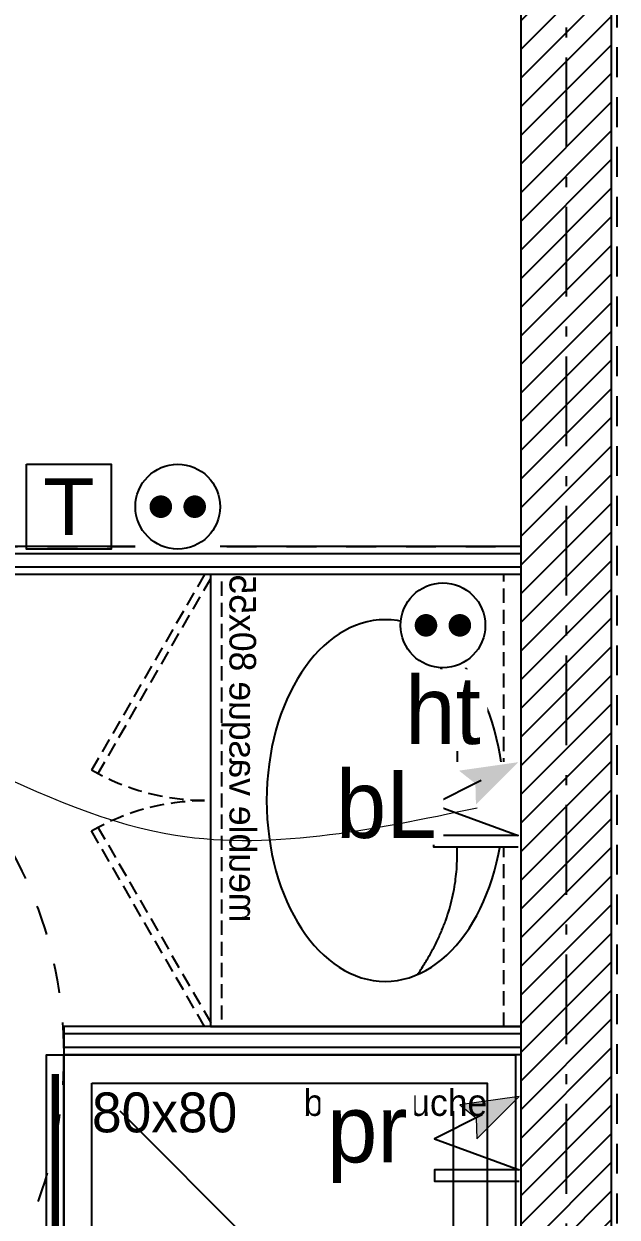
# Model space of a CAD drawing. Header units: centimetres. Extents: x 2191 to 12545, y -680 to 18662.
# Drawn here: x 9706.4 to 9811.5, y 4450.7 to 4661.8 of the extents above; entities that cross this region are included whole.
import ezdxf

# ---------------------------------------------------------------- set-up
doc = ezdxf.new("R2010")
doc.units = ezdxf.units.CM
for name, pattern in [('Style de ligne -11', [0.347222, 0.20828, -0.138942]), ('Style de ligne -13', [0.147638, 0.098425, -0.049213]), ('Style de ligne -5', [0.20828, 0.069425, -0.138855]), ('Style de ligne -6', [1.04164, 0.625, -0.20828, 0.06943, -0.13893]), ('VW-01', [0.41656, 0.20828, -0.20828])]:
    doc.linetypes.add(name, pattern=pattern)
for name, color, linetype in [('B Aménagement intérieur', 252, 'Continuous'), ('B BATI-équipement-sanitaires', 252, 'Continuous'), ('B faience', 252, 'Style de ligne -11'), ('B GÈnÈral_Hatch', 252, 'Continuous'), ('B Général', 252, 'Continuous'), ('C ANNOTATIONS-niveaux', 252, 'Continuous'), ('C ANNOTATIONS-PMR', 252, 'Style de ligne -5'), ('C ANNOTATIONS-prestations', 252, 'Continuous'), ('D SURFACES-shab', 252, 'Continuous'), ('F REMPLISSAGE-vert clair', 252, 'Continuous'), ('F REMPLISSAGE-vert foncé', 252, 'Continuous'), ('prlm-MOD', 64, 'Continuous')]:
    doc.layers.add(name, color=color, linetype=linetype)
doc.layers.add('prlm-ELEC-CFA', color=1, linetype='Continuous', lineweight=25)
doc.layers.add('prlm-ELEC-CFO', color=1, linetype='Continuous', lineweight=25)
doc.styles.add('Eurostile', font='Eurosti.TTF')
doc.styles.add('Eurostile (italic)', font='Eurostib.TTF')
doc.styles.add('prlm-elec-cfo', font='comic.ttf', dxfattribs={"height": 12})
doc.styles.get("Standard").update_dxf_attribs({"font": 'isocp.shx', "height": 15})

# ---------------------------------------------------------------- blocks, each defined once
blk = doc.blocks.new('A 70.Groupe-10-1')
at = {"layer": 'B Général', "linetype": 'Style de ligne -11', "ltscale": 25.4}
blk.add_line((2145.67, -1173.93), (2145.67, 946.07), dxfattribs=at)
blk = doc.blocks.new('B 70.Groupe-4-1')
at = {"layer": 'B Général', "linetype": 'Continuous'}
for centre, major_axis, ratio in [((0, -24.07), (32, 0), 0.65625), ((0, -6.97), (1.5, 0), 1), ((0, -17.15), (2.5, 0), 1)]:
    blk.add_ellipse(centre, major_axis=major_axis, ratio=ratio, dxfattribs=at)
for points in [[(-30.82, -18.37), (-20.7, -11.37), (-9.74, -11.32), (-4.71, -11.3), (0, -11.3)], [(30.82, -18.37), (20.7, -11.37), (9.74, -11.32), (4.71, -11.3), (0, -11.3)]]:
    blk.add_open_spline(points, degree=2, knots=[0, 0, 0, 1, 1, 2, 2, 2], dxfattribs=at)
blk.add_open_spline([(-30.45, -17.59), (-30.5, -17.61), (-30.55, -17.64)], degree=2, dxfattribs=at)
blk = doc.blocks.new('B 70.meuble vasque 80x60')
at = {"layer": 'B BATI-équipement-sanitaires', "linetype": 'Style de ligne -13', "ltscale": 25.4, "flags": 128}
for points in [[(-40, -3.07), (40, -3.07), (40, -53.07), (-40, -53.07)], [(-40, -56.07), (-5.36, -76.07), (-4.71, -74.94), (-39.35, -54.94)], [(40, -56.07), (5.36, -76.07), (4.71, -74.94), (39.35, -54.94)]]:
    blk.add_lwpolyline(points, close=True, dxfattribs=at)
at = {"layer": 'B BATI-équipement-sanitaires', "linetype": 'Style de ligne -13', "ltscale": 25.4}
for centre, start, end in [((-40, -56.07), 330, 0), ((40, -56.07), 180, 210)]:
    blk.add_arc(centre, 40, start, end, dxfattribs=at)
at = {"layer": 'B Général', "flags": 128}
blk.add_lwpolyline([(-40, 0), (40, 0), (40, -55), (-40, -55)], close=True, dxfattribs=at)
at = {"layer": 'B Général'}
blk.add_blockref('B 70.Groupe-4-1', (0, 0), dxfattribs=at)
at = {"layer": 'C ANNOTATIONS-prestations', "insert": (40, -53.07), "char_height": 4.706, "width": 80, "attachment_point": 9, "line_spacing_factor": 0.894142, "style": 'Eurostile'}
blk.add_mtext('meuble vasque 80x55', dxfattribs=at)
blk = doc.blocks.new('B 70.Lit 140.190_PMR 2')
at = {"layer": 'B Général', "linetype": 'VW-01', "ltscale": 25.4, "flags": 128}
blk.add_lwpolyline([(160, -155), (160, 35), (70, 35), (70, -155)], close=True, dxfattribs=at)
blk = doc.blocks.new('B 70.Bac douche 80.80')
at = {"layer": 'B faience', "lineweight": 18, "flags": 128}
blk.add_lwpolyline([(-41, -40), (40, -40), (40, 41)], dxfattribs=at)
at = {"layer": 'B Général', "linetype": 'Continuous'}
for p, q in [((25.5, -25.5), (-31, 31)), ((28, -24.46), (28, 31)), ((24.46, -28), (-31, -28))]:
    blk.add_line(p, q, dxfattribs=at)
at = {"layer": 'B Général', "linetype": 'Continuous', "flags": 128}
for points in [[(-41, 41), (39, 41), (39, -39), (-41, -39)], [(-36, 36), (34, 36), (34, -34), (-36, -34)]]:
    blk.add_lwpolyline(points, close=True, dxfattribs=at)
at = {"layer": 'B Général', "linetype": 'Continuous'}
blk.add_circle((28, -28), 3.54, dxfattribs=at)
at = {"layer": 'B Général', "insert": (-36, 30.76), "char_height": 7.059, "width": 35, "attachment_point": 4, "line_spacing_factor": 0.894142, "style": 'Eurostile'}
blk.add_mtext('80x80', dxfattribs=at)
at = {"layer": 'C ANNOTATIONS-prestations', "insert": (34, 32.51), "char_height": 4.706, "width": 70, "attachment_point": 6, "line_spacing_factor": 0.894142, "style": 'Eurostile'}
blk.add_mtext('bac douche ', dxfattribs=at)
blk = doc.blocks.new('B 70.Rond 150_PMR')
at = {"layer": 'B Général', "linetype": 'VW-01', "ltscale": 25.4}
blk.add_circle((0, 0), 75, dxfattribs=at)
at = {"layer": 'B Général', "insert": (-61.5, 0), "char_height": 7.059, "attachment_point": 5, "rotation": 90, "line_spacing_factor": 0.894142, "style": 'Eurostile (italic)'}
blk.add_mtext('Ø 150 PMR', dxfattribs=at)
blk = doc.blocks.new('B 70.T2 S105 (2D)')
at = {"layer": 'B Général', "linetype": 'Continuous'}
for p, q in [((366.73, -22.47), (130.73, -22.47)), ((366.73, -27.47), (135.73, -27.47)), ((285.73, -107.44), (285.73, -112.44)), ((366.73, -107.44), (285.73, -107.44)), ((366.73, -112.44), (285.73, -112.44))]:
    blk.add_line(p, q, dxfattribs=at)
at = {"layer": 'D SURFACES-shab', "lineweight": 18, "flags": 128}
for points in [[(4.59, 291.55), (366.73, 291.55), (366.73, -22.47), (4.59, -22.47)], [(135.73, -27.47), (366.73, -27.47), (366.73, -193.44), (135.73, -193.44)]]:
    blk.add_lwpolyline(points, close=True, dxfattribs=at)
at = {"layer": 'F REMPLISSAGE-vert clair'}
for p, q in [((366.73, -23.77), (132.03, -23.77)), ((366.73, -26.17), (134.43, -26.17)), ((366.73, -108.74), (285.73, -108.74)), ((366.73, -111.14), (285.73, -111.14))]:
    blk.add_line(p, q, dxfattribs=at)
at = {"layer": 'F REMPLISSAGE-vert foncé', "linetype": 'Continuous'}
for p, q in [((366.73, -22.47), (130.73, -22.47)), ((366.73, -27.47), (135.73, -27.47)), ((366.73, -107.44), (285.73, -107.44)), ((366.73, -112.44), (285.73, -112.44))]:
    blk.add_line(p, q, dxfattribs=at)
at = {"layer": 'F REMPLISSAGE-vert foncé'}
for p, q in [((366.73, -23.77), (132.03, -23.77)), ((366.73, -26.17), (134.43, -26.17)), ((366.73, -108.74), (285.73, -108.74)), ((366.73, -111.14), (285.73, -111.14))]:
    blk.add_line(p, q, dxfattribs=at)
at = {"layer": 'B Général'}
for name, p in [('B 70.Lit 140.190_PMR 2', (206.73, 132.53)), ('B 70.Bac douche 80.80', (326.73, -153.44))]:
    blk.add_blockref(name, p, dxfattribs=at)
at = {"layer": 'B Général', "xscale": -1, "rotation": 270}
blk.add_blockref('B 70.meuble vasque 80x60', (366.73, -67.44), dxfattribs=at)
at = {"layer": 'C ANNOTATIONS-PMR', "ltscale": 25.4, "rotation": 90}
blk.add_blockref('B 70.Rond 150_PMR', (210.73, -112.47), dxfattribs=at)
blk = doc.blocks.new('B 70.Groupe-32-1')
at = {"layer": 'B Général', "linetype": 'Style de ligne -11', "ltscale": 25.4}
blk.add_line((2145.67, -1173.93), (2145.67, 946.07), dxfattribs=at)
blk = doc.blocks.new('xi.pdch')
at = {"layer": 'prlm-MOD', "color": 0, "linetype": 'ByBlock', "lineweight": -2, "ltscale": 50}
blk.add_lwpolyline([(-32.52, -3.22), (-32.52, -0.19), (47.48, -0.19), (47.48, -3.22)], close=True, dxfattribs=at)
at = {"layer": 'prlm-MOD', "color": 0, "linetype": 'ByBlock', "lineweight": 5, "ltscale": 50, "const_width": 1.3}
blk.add_lwpolyline([(-28.4, -1.71), (44.13, -1.71), (44.13, -1.71)], dxfattribs=at)
at = {"layer": 'prlm-MOD', "color": 0, "insert": (-27.71, 7.06), "char_height": 5.1497, "width": 137.3149, "attachment_point": 1}
blk.add_mtext('Pare-douche', dxfattribs=at)
blk = doc.blocks.new('xi.PC')
at = {"color": 0, "lineweight": 5}
blk.add_wipeout([(-7.5, -7.5), (7.5, -7.5), (7.5, 7.5), (-7.5, 7.5)], dxfattribs=at).dxf.layer = 'prlm-ELEC-CFO'
at = {"layer": 'prlm-ELEC-CFO', "color": 0, "linetype": 'ByBlock', "lineweight": 5, "const_width": 2}
for points in [[(-4, 0, 1), (-2, 0, 1)], [(2, 0, 1), (4, 0, 1)]]:
    blk.add_lwpolyline(points, format="xyb", close=True, dxfattribs=at)
at = {"layer": 'prlm-ELEC-CFO', "color": 0, "linetype": 'ByBlock', "lineweight": -2}
blk.add_circle((0, 0), 7.5, dxfattribs=at)
blk = doc.blocks.new('xi.TEL')
at = {"layer": 'prlm-ELEC-CFA', "color": 0, "linetype": 'ByBlock', "lineweight": -2, "flags": 128}
blk.add_lwpolyline([(-7.5, 7.5), (7.5, 7.5), (7.5, -7.5), (-7.5, -7.5)], close=True, dxfattribs=at)
at = {"layer": 'prlm-ELEC-CFA', "color": 0, "linetype": 'ByBlock', "insert": (0, 0), "char_height": 10, "width": 11.36, "attachment_point": 5}
blk.add_mtext('{\\fVerdana|b0|i0|c0|p34;T}', dxfattribs=at)
blk = doc.blocks.new('xi.BL')
at = {"color": 0, "lineweight": 5}
blk.add_wipeout([(-7.5, -7.5), (7.5, -7.5), (7.5, 7.5), (-7.5, 7.5)], dxfattribs=at).dxf.layer = 'prlm-ELEC-CFO'
at = {"layer": 'prlm-ELEC-CFO', "lineweight": 5}
blk.add_hatch(color=0, dxfattribs=at).paths.add_polyline_path([(-3, 6), (-0.1, 3.7), (0, 0), (7.5, 7.5)])
at = {"layer": 'prlm-ELEC-CFO', "color": 0}
blk.add_lwpolyline([(0.95, 4.23), (-7.5, 0), (7.5, -5.5), (-7.5, -5.5), (-7.5, -7.5), (7.5, -7.5)], dxfattribs=at)
blk = doc.blocks.new('xi.PCHT')
at = {"color": 0, "lineweight": 5}
blk.add_wipeout([(-7.5, -7.5), (7.5, -7.5), (7.5, 7.5), (-7.5, 7.5)], dxfattribs=at).dxf.layer = 'prlm-ELEC-CFO'
at = {"layer": 'prlm-ELEC-CFO', "color": 0, "linetype": 'ByBlock', "lineweight": 5, "const_width": 2}
for points in [[(-4, 0, 1), (-2, 0, 1)], [(2, 0, 1), (4, 0, 1)]]:
    blk.add_lwpolyline(points, format="xyb", close=True, dxfattribs=at)
at = {"layer": 'prlm-ELEC-CFO', "color": 0, "linetype": 'ByBlock', "lineweight": -2}
blk.add_circle((0, 0), 7.5, dxfattribs=at)
blk = doc.blocks.new('xi.PR')
at = {"layer": 'prlm-ELEC-CFO', "lineweight": 5}
blk.add_hatch(color=0, dxfattribs=at).paths.add_polyline_path([(-3, 6), (-0.1, 3.7), (0, 0), (7.5, 7.5)])
at = {"layer": 'prlm-ELEC-CFO', "color": 0, "lineweight": 5, "flags": 128}
blk.add_lwpolyline([(-3, 6), (-0.1, 3.7), (0, 0), (7.5, 7.5)], close=True, dxfattribs=at)
at = {"layer": 'prlm-ELEC-CFO', "color": 0}
blk.add_lwpolyline([(0.95, 4.23), (-7.5, 0), (7.5, -5.5), (-7.5, -5.5), (-7.5, -7.5), (7.5, -7.5)], dxfattribs=at)

msp = doc.modelspace()

# ---------------------------------------------------------------- hatches: boundary and pattern name
at = {"layer": 'B GÈnÈral_Hatch', "linetype": 'Continuous'}
h = msp.add_hatch(dxfattribs=at)
h.set_pattern_fill('50_BETON', color=256, style=0, pattern_type=2)
h.set_pattern_definition([(45, (0, 0), (2.4253472, -2.6458333), [])])
h.paths.add_polyline_path([(9794.48, 5118.34), (9794.48, 4300.32), (9810.48, 4282.32), (9810.48, 5118.34)])

# ---------------------------------------------------------------- linework, layer by layer
at = {"layer": 'B Général', "linetype": 'Continuous', "lineweight": 18}
for p, q in [((9810.48, 4282.32), (9810.48, 5118.34)), ((9794.48, 4300.32), (9794.48, 4883.39))]:
    msp.add_line(p, q, dxfattribs=at)
at = {"layer": 'B Général', "linetype": 'Continuous'}
for p, q in [((9810.48, 4282.32), (9810.48, 5118.34)), ((9794.48, 4300.32), (9794.48, 4883.39))]:
    msp.add_line(p, q, dxfattribs=at)
at = {"layer": 'C ANNOTATIONS-niveaux', "linetype": 'Style de ligne -6', "ltscale": 25.4, "flags": 128}
msp.add_lwpolyline([(9745.56, 5820.39), (9745.56, 5736.89), (9802.48, 5687.89), (9802.48, 3085.39)], dxfattribs=at)
msp.add_lwpolyline([(9745.56, 5820.39), (9745.56, 5736.89), (9802.48, 5687.89), (9802.48, 3085.39)], dxfattribs=at)

# ---------------------------------------------------------------- block references
at = {"layer": 'B Aménagement intérieur'}
msp.add_blockref('B 70.T2 S105 (2D)', (9427.75, 4591.84), dxfattribs=at)
at = {"layer": 'B Général'}
for name in ['A 70.Groupe-10-1', 'B 70.Groupe-32-1']:
    msp.add_blockref(name, (7665.81, 4459.32), dxfattribs=at)
at = {"layer": 'prlm-ELEC-CFA'}
msp.add_blockref('xi.TEL', (9714.38, 4576.4), dxfattribs=at)
at = {"layer": 'prlm-ELEC-CFO'}
msp.add_blockref('xi.PR', (9786.61, 4464.55), dxfattribs=at)
at = {"layer": 'prlm-MOD', "rotation": 90}
msp.add_blockref('xi.pdch', (9710.26, 4431.89), dxfattribs=at)

# ---------------------------------------------------------------- next in the draw order: block references
at = {"layer": 'prlm-ELEC-CFO'}
for name, p in [('xi.PC', (9733.67, 4576.4)), ('xi.BL', (9786.48, 4523.69))]:
    msp.add_blockref(name, p, dxfattribs=at)

# ---------------------------------------------------------------- next in the draw order: texts
at = {"layer": 'prlm-ELEC-CFO', "lineweight": 20, "insert": (9767.24, 4464.55), "char_height": 12, "attachment_point": 5, "line_spacing_factor": 0.8, "style": 'prlm-elec-cfo', "bg_fill": 3, "box_fill_scale": 1.1, "bg_fill_color": 256, "bg_fill_transparency": 0}
msp.add_mtext('pr', dxfattribs=at)

# ---------------------------------------------------------------- next in the draw order: texts
at = {"layer": 'prlm-ELEC-CFO', "lineweight": 20, "insert": (9770.6, 4523.69), "char_height": 12, "attachment_point": 5, "line_spacing_factor": 0.8, "style": 'prlm-elec-cfo', "bg_fill": 3, "box_fill_scale": 1.1, "bg_fill_color": 256, "bg_fill_transparency": 0}
msp.add_mtext('bL', dxfattribs=at)

# ---------------------------------------------------------------- next in the draw order: linework, layer by layer
at = {"layer": 'prlm-ELEC-CFO', "lineweight": 13}
msp.add_spline([(9573.86, 4522.32), (9659.38, 4545.65), (9731.58, 4518.55), (9786.67, 4523.11)], degree=3, dxfattribs=at)

# ---------------------------------------------------------------- next in the draw order: block references
at = {"layer": 'prlm-ELEC-CFO'}
msp.add_blockref('xi.PCHT', (9780.63, 4555.4), dxfattribs=at)

# ---------------------------------------------------------------- next in the draw order: texts
at = {"layer": 'prlm-ELEC-CFO', "lineweight": 20, "insert": (9780.63, 4540.32), "char_height": 12, "attachment_point": 5, "line_spacing_factor": 0.8, "style": 'prlm-elec-cfo', "bg_fill": 3, "box_fill_scale": 1.1, "bg_fill_color": 256, "bg_fill_transparency": 0}
msp.add_mtext('ht', dxfattribs=at)

doc.saveas('drawing.dxf')
